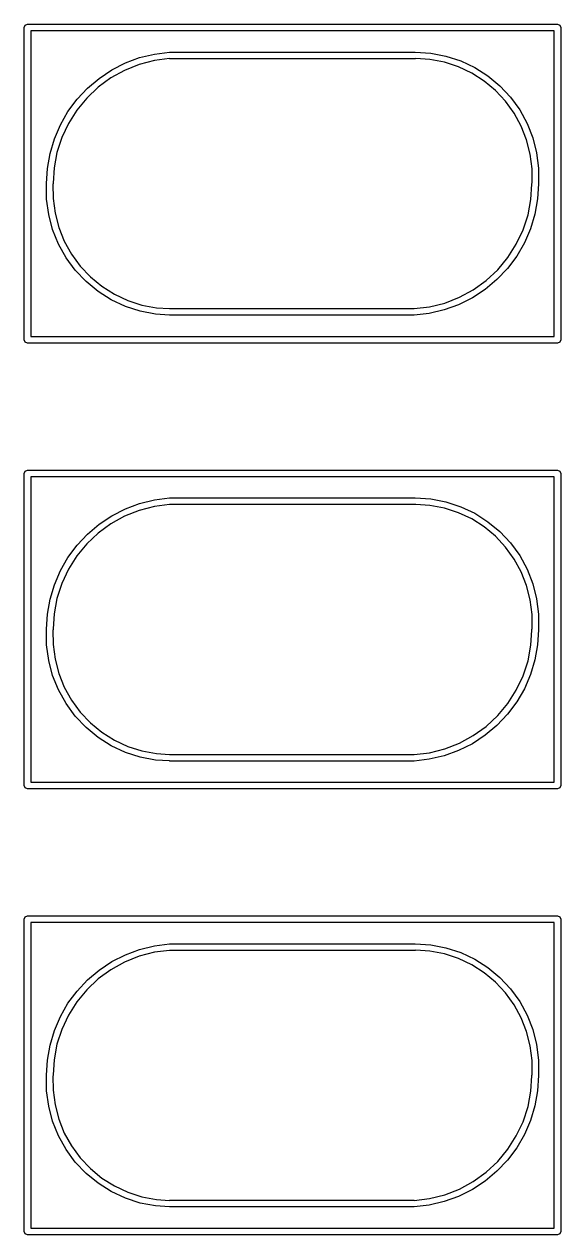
# Model space of a CAD drawing. Extents: x 138 to 171.4, y -122.9 to -69.1.
# Drawn here: x 137.99 to 147.61, y -90.86 to -69.14 of the extents above; entities that cross this region are included whole.
import ezdxf

# ---------------------------------------------------------------- set-up
doc = ezdxf.new("R2010")
doc.units = 0
doc.layers.add('BLACK', color=7, linetype='CONTINUOUS')

msp = doc.modelspace()

# ---------------------------------------------------------------- linework, layer by layer
at = {"layer": 'BLACK', "linetype": 'CONTINUOUS'}
for p, q in [((137.989, -69.1995), (138.007, -69.1571)), ((137.989, -74.8005), (137.989, -69.1995)), ((138.007, -69.1571), (138.049, -69.1395)), ((138.049, -69.1395), (147.55, -69.1395)), ((138.109, -69.2595), (138.109, -74.7405)), ((147.49, -69.2595), (138.109, -69.2595)), ((147.49, -74.7405), (147.49, -69.2595)), ((147.55, -69.1395), (147.593, -69.1571)), ((147.593, -69.1571), (147.611, -69.1995)), ((147.611, -69.1995), (147.611, -74.8005)), ((140.059, -69.7394), (140.325, -69.6742)), ((140.325, -69.6742), (140.596, -69.6401)), ((140.596, -69.6401), (140.596, -69.6401)), ((140.596, -69.6401), (140.598, -69.6408)), ((140.598, -69.6408), (140.6, -69.64)), ((140.6, -69.64), (145, -69.64)), ((145, -69.64), (145.278, -69.6576)), ((145.278, -69.6576), (145.552, -69.71)), ((145.552, -69.71), (145.818, -69.7964)), ((139.559, -69.9591), (139.803, -69.8348)), ((140.052, -69.863), (139.79, -69.9676)), ((139.803, -69.8348), (140.059, -69.7394)), ((140.324, -69.7919), (140.052, -69.863)), ((140.593, -69.7569), (140.324, -69.7919)), ((140.6, -69.76), (140.593, -69.7569)), ((145, -69.76), (140.6, -69.76)), ((145.009, -69.7564), (145, -69.76)), ((145.264, -69.7725), (145.009, -69.7564)), ((145.523, -69.8222), (145.264, -69.7725)), ((145.775, -69.9041), (145.523, -69.8222)), ((146.014, -70.0169), (145.775, -69.9041)), ((145.818, -69.7964), (146.07, -69.9154)), ((146.07, -69.9154), (146.305, -70.0653)), ((139.123, -70.2875), (139.332, -70.1107)), ((139.544, -70.1041), (139.316, -70.2702)), ((139.332, -70.1107), (139.559, -69.9591)), ((139.79, -69.9676), (139.544, -70.1041)), ((146.237, -70.1589), (146.014, -70.0169)), ((146.305, -70.0653), (146.52, -70.2435)), ((138.937, -70.4872), (139.123, -70.2875)), ((139.316, -70.2702), (139.111, -70.4636)), ((146.44, -70.3278), (146.237, -70.1589)), ((146.621, -70.5209), (146.44, -70.3278)), ((146.52, -70.2435), (146.71, -70.4472)), ((138.774, -70.7071), (138.937, -70.4872)), ((139.111, -70.4636), (138.932, -70.681)), ((146.776, -70.7351), (146.621, -70.5209)), ((146.71, -70.4472), (146.874, -70.6733)), ((138.638, -70.9443), (138.774, -70.7071)), ((138.932, -70.681), (138.782, -70.9191)), ((146.902, -70.9671), (146.776, -70.7351)), ((146.874, -70.6733), (147.007, -70.9181)), ((138.53, -71.1957), (138.638, -70.9443)), ((138.782, -70.9191), (138.662, -71.1741)), ((146.999, -71.2132), (146.902, -70.9671)), ((147.007, -70.9181), (147.109, -71.1778)), ((138.453, -71.4577), (138.53, -71.1957)), ((138.662, -71.1741), (138.575, -71.4421)), ((147.064, -71.4695), (146.999, -71.2132)), ((147.109, -71.1778), (147.178, -71.4482)), ((138.405, -71.727), (138.453, -71.4577)), ((138.575, -71.4421), (138.523, -71.7189)), ((147.178, -71.4482), (147.212, -71.7251)), ((147.096, -71.7319), (147.064, -71.4695)), ((138.39, -71.9964), (138.405, -71.727)), ((138.523, -71.7189), (138.506, -71.9907)), ((147.095, -71.9875), (147.096, -71.7319)), ((147.212, -71.7251), (147.21, -71.9998)), ((138.389, -72), (138.39, -71.9984)), ((138.39, -72.0002), (138.389, -72)), ((138.39, -71.9967), (138.39, -71.9964)), ((138.39, -71.9984), (138.39, -71.9967)), ((138.39, -71.9967), (138.39, -71.9967)), ((138.391, -72.2766), (138.39, -72.0002)), ((138.509, -72.0033), (138.505, -72.0119)), ((138.505, -72.0119), (138.507, -72.2685)), ((138.506, -71.9907), (138.51, -72)), ((138.51, -72), (138.509, -72.0017)), ((138.509, -72.0017), (138.509, -72.0033)), ((147.077, -72.2831), (147.094, -72.0093)), ((147.09, -72), (147.091, -71.998)), ((147.094, -72.0093), (147.09, -72)), ((147.091, -71.996), (147.095, -71.9875)), ((147.091, -71.998), (147.091, -71.996)), ((147.21, -72.0043), (147.194, -72.2748)), ((147.21, -71.9998), (147.21, -72)), ((147.21, -72), (147.21, -72.0014)), ((147.21, -72.0014), (147.21, -72.004)), ((147.21, -72.004), (147.21, -72.004)), ((147.21, -72.004), (147.21, -72.0043)), ((138.428, -72.554), (138.391, -72.2766)), ((138.507, -72.2685), (138.542, -72.5317)), ((147.024, -72.5616), (147.077, -72.2831)), ((147.194, -72.2748), (147.147, -72.5459)), ((138.542, -72.5317), (138.609, -72.7884)), ((147.147, -72.5459), (147.068, -72.8096)), ((138.499, -72.8248), (138.428, -72.554)), ((146.936, -72.8313), (147.024, -72.5616)), ((138.604, -73.0845), (138.499, -72.8248)), ((138.609, -72.7884), (138.708, -73.0347)), ((146.814, -73.0876), (146.936, -72.8313)), ((147.068, -72.8096), (146.958, -73.0624)), ((138.74, -73.3291), (138.604, -73.0845)), ((138.708, -73.0347), (138.837, -73.2667)), ((146.662, -73.3267), (146.814, -73.0876)), ((146.958, -73.0624), (146.82, -73.3007)), ((138.905, -73.5549), (138.74, -73.3291)), ((138.837, -73.2667), (138.994, -73.4808)), ((146.48, -73.5447), (146.662, -73.3267)), ((146.82, -73.3007), (146.656, -73.5213)), ((139.098, -73.7583), (138.905, -73.5549)), ((138.994, -73.4808), (139.177, -73.6736)), ((146.273, -73.738), (146.48, -73.5447)), ((146.656, -73.5213), (146.467, -73.7213)), ((139.314, -73.9361), (139.098, -73.7583)), ((139.177, -73.6736), (139.382, -73.8422)), ((139.382, -73.8422), (139.606, -73.9839)), ((146.042, -73.9037), (146.273, -73.738)), ((146.467, -73.7213), (146.256, -73.898)), ((139.551, -74.0855), (139.314, -73.9361)), ((139.606, -73.9839), (139.847, -74.0964)), ((145.529, -74.1421), (145.793, -74.0391)), ((146.025, -74.0489), (145.779, -74.172)), ((145.793, -74.0391), (146.042, -73.9037)), ((146.256, -73.898), (146.025, -74.0489)), ((139.804, -74.2042), (139.551, -74.0855)), ((140.07, -74.2903), (139.804, -74.2042)), ((139.847, -74.0964), (140.099, -74.1781)), ((140.099, -74.1781), (140.36, -74.2276)), ((140.36, -74.2276), (140.594, -74.2423)), ((140.594, -74.2423), (140.6, -74.24)), ((140.6, -74.24), (144.975, -74.24)), ((144.975, -74.24), (144.983, -74.2432)), ((144.983, -74.2432), (145.254, -74.2109)), ((145.52, -74.2657), (145.252, -74.3286)), ((145.254, -74.2109), (145.529, -74.1421)), ((145.779, -74.172), (145.52, -74.2657)), ((140.345, -74.3425), (140.07, -74.2903)), ((140.596, -74.3582), (140.345, -74.3425)), ((140.6, -74.36), (140.596, -74.3582)), ((144.975, -74.36), (140.6, -74.36)), ((144.977, -74.3593), (144.975, -74.36)), ((144.979, -74.3599), (144.977, -74.3593)), ((145.252, -74.3286), (144.979, -74.3599)), ((144.979, -74.3599), (144.979, -74.3599)), ((138.007, -74.8429), (137.989, -74.8005)), ((138.049, -74.8605), (138.007, -74.8429)), ((147.55, -74.8605), (138.049, -74.8605)), ((138.109, -74.7405), (147.49, -74.7405)), ((147.593, -74.8429), (147.55, -74.8605)), ((147.611, -74.8005), (147.593, -74.8429)), ((137.989, -77.1995), (138.007, -77.1571)), ((137.989, -82.8005), (137.989, -77.1995)), ((138.007, -77.1571), (138.049, -77.1395)), ((138.049, -77.1395), (147.55, -77.1395)), ((138.109, -77.2595), (138.109, -82.7405)), ((147.49, -77.2595), (138.109, -77.2595)), ((147.49, -82.7405), (147.49, -77.2595)), ((147.55, -77.1395), (147.593, -77.1571)), ((147.593, -77.1571), (147.611, -77.1995)), ((147.611, -77.1995), (147.611, -82.8005)), ((139.803, -77.8348), (140.059, -77.7394)), ((140.059, -77.7394), (140.325, -77.6742)), ((140.593, -77.7569), (140.324, -77.7919)), ((140.325, -77.6742), (140.596, -77.6401)), ((140.6, -77.76), (140.593, -77.7569)), ((140.596, -77.6401), (140.596, -77.6401)), ((140.596, -77.6401), (140.598, -77.6408)), ((140.598, -77.6408), (140.6, -77.64)), ((140.6, -77.64), (145, -77.64)), ((145, -77.76), (140.6, -77.76)), ((145, -77.64), (145.278, -77.6576)), ((145.009, -77.7564), (145, -77.76)), ((145.264, -77.7725), (145.009, -77.7564)), ((145.278, -77.6576), (145.552, -77.71)), ((145.552, -77.71), (145.818, -77.7964)), ((139.332, -78.1107), (139.559, -77.9591)), ((139.79, -77.9676), (139.544, -78.1041)), ((139.559, -77.9591), (139.803, -77.8348)), ((140.052, -77.863), (139.79, -77.9676)), ((140.324, -77.7919), (140.052, -77.863)), ((145.523, -77.8222), (145.264, -77.7725)), ((145.775, -77.9041), (145.523, -77.8222)), ((146.014, -78.0169), (145.775, -77.9041)), ((145.818, -77.7964), (146.07, -77.9154)), ((146.07, -77.9154), (146.305, -78.0653)), ((139.123, -78.2875), (139.332, -78.1107)), ((139.544, -78.1041), (139.316, -78.2702)), ((146.237, -78.1589), (146.014, -78.0169)), ((146.44, -78.3278), (146.237, -78.1589)), ((146.305, -78.0653), (146.52, -78.2435)), ((138.937, -78.4872), (139.123, -78.2875)), ((139.316, -78.2702), (139.111, -78.4636)), ((146.621, -78.5209), (146.44, -78.3278)), ((146.52, -78.2435), (146.71, -78.4472)), ((138.774, -78.7071), (138.937, -78.4872)), ((139.111, -78.4636), (138.932, -78.681)), ((146.776, -78.7351), (146.621, -78.5209)), ((146.71, -78.4472), (146.874, -78.6733)), ((138.638, -78.9443), (138.774, -78.7071)), ((138.932, -78.681), (138.782, -78.9191)), ((146.902, -78.9671), (146.776, -78.7351)), ((146.874, -78.6733), (147.007, -78.9181)), ((138.53, -79.1957), (138.638, -78.9443)), ((138.782, -78.9191), (138.662, -79.1741)), ((146.999, -79.2132), (146.902, -78.9671)), ((147.007, -78.9181), (147.109, -79.1778)), ((138.453, -79.4577), (138.53, -79.1957)), ((138.662, -79.1741), (138.575, -79.4421)), ((147.064, -79.4695), (146.999, -79.2132)), ((147.109, -79.1778), (147.178, -79.4482)), ((138.405, -79.727), (138.453, -79.4577)), ((138.575, -79.4421), (138.523, -79.7189)), ((147.096, -79.7319), (147.064, -79.4695)), ((147.178, -79.4482), (147.212, -79.7251)), ((138.39, -79.9964), (138.405, -79.727)), ((138.523, -79.7189), (138.506, -79.9907)), ((147.095, -79.9875), (147.096, -79.7319)), ((147.212, -79.7251), (147.21, -79.9998)), ((138.389, -80), (138.39, -79.9984)), ((138.39, -80.0002), (138.389, -80)), ((138.39, -79.9967), (138.39, -79.9964)), ((138.39, -79.9984), (138.39, -79.9967)), ((138.39, -79.9967), (138.39, -79.9967)), ((138.391, -80.2766), (138.39, -80.0002)), ((138.509, -80.0033), (138.505, -80.0119)), ((138.505, -80.0119), (138.507, -80.2685)), ((138.506, -79.9907), (138.51, -80)), ((138.51, -80), (138.509, -80.0017)), ((138.509, -80.0017), (138.509, -80.0033)), ((147.077, -80.2831), (147.094, -80.0093)), ((147.09, -80), (147.091, -79.998)), ((147.094, -80.0093), (147.09, -80)), ((147.091, -79.996), (147.095, -79.9875)), ((147.091, -79.998), (147.091, -79.996)), ((147.21, -80.0043), (147.194, -80.2748)), ((147.21, -79.9998), (147.21, -80)), ((147.21, -80), (147.21, -80.0014)), ((147.21, -80.0014), (147.21, -80.004)), ((147.21, -80.004), (147.21, -80.004)), ((147.21, -80.004), (147.21, -80.0043)), ((138.428, -80.554), (138.391, -80.2766)), ((138.507, -80.2685), (138.542, -80.5317)), ((147.024, -80.5616), (147.077, -80.2831)), ((147.194, -80.2748), (147.147, -80.5459)), ((138.499, -80.8248), (138.428, -80.554)), ((138.542, -80.5317), (138.609, -80.7884)), ((146.936, -80.8313), (147.024, -80.5616)), ((147.147, -80.5459), (147.068, -80.8096)), ((138.609, -80.7884), (138.708, -81.0347)), ((138.604, -81.0845), (138.499, -80.8248)), ((146.814, -81.0876), (146.936, -80.8313)), ((147.068, -80.8096), (146.958, -81.0624)), ((138.74, -81.3291), (138.604, -81.0845)), ((138.708, -81.0347), (138.837, -81.2667)), ((146.662, -81.3267), (146.814, -81.0876)), ((146.958, -81.0624), (146.82, -81.3007)), ((138.905, -81.5549), (138.74, -81.3291)), ((138.837, -81.2667), (138.994, -81.4808)), ((146.48, -81.5447), (146.662, -81.3267)), ((146.82, -81.3007), (146.656, -81.5213)), ((139.098, -81.7583), (138.905, -81.5549)), ((138.994, -81.4808), (139.177, -81.6736)), ((146.273, -81.738), (146.48, -81.5447)), ((146.656, -81.5213), (146.467, -81.7213)), ((139.314, -81.9361), (139.098, -81.7583)), ((139.177, -81.6736), (139.382, -81.8422)), ((139.382, -81.8422), (139.606, -81.9839)), ((146.042, -81.9037), (146.273, -81.738)), ((146.467, -81.7213), (146.256, -81.898)), ((139.551, -82.0855), (139.314, -81.9361)), ((139.804, -82.2042), (139.551, -82.0855)), ((139.606, -81.9839), (139.847, -82.0964)), ((139.847, -82.0964), (140.099, -82.1781)), ((145.529, -82.1421), (145.793, -82.0391)), ((146.025, -82.0489), (145.779, -82.172)), ((145.793, -82.0391), (146.042, -81.9037)), ((146.256, -81.898), (146.025, -82.0489)), ((140.07, -82.2903), (139.804, -82.2042)), ((140.345, -82.3425), (140.07, -82.2903)), ((140.099, -82.1781), (140.36, -82.2276)), ((140.36, -82.2276), (140.594, -82.2423)), ((140.594, -82.2423), (140.6, -82.24)), ((140.6, -82.24), (144.975, -82.24)), ((144.975, -82.24), (144.983, -82.2432)), ((144.983, -82.2432), (145.254, -82.2109)), ((145.52, -82.2657), (145.252, -82.3286)), ((145.254, -82.2109), (145.529, -82.1421)), ((145.779, -82.172), (145.52, -82.2657)), ((140.596, -82.3582), (140.345, -82.3425)), ((140.6, -82.36), (140.596, -82.3582)), ((144.975, -82.36), (140.6, -82.36)), ((144.977, -82.3593), (144.975, -82.36)), ((144.979, -82.3599), (144.977, -82.3593)), ((145.252, -82.3286), (144.979, -82.3599)), ((144.979, -82.3599), (144.979, -82.3599)), ((138.109, -82.7405), (147.49, -82.7405)), ((138.007, -82.8429), (137.989, -82.8005)), ((138.049, -82.8605), (138.007, -82.8429)), ((147.55, -82.8605), (138.049, -82.8605)), ((147.593, -82.8429), (147.55, -82.8605)), ((147.611, -82.8005), (147.593, -82.8429)), ((138.007, -85.1571), (138.049, -85.1395)), ((138.049, -85.1395), (147.55, -85.1395)), ((147.55, -85.1395), (147.593, -85.1571)), ((137.989, -85.1995), (138.007, -85.1571)), ((137.989, -90.8005), (137.989, -85.1995)), ((138.109, -85.2595), (138.109, -90.7405)), ((147.49, -85.2595), (138.109, -85.2595)), ((147.49, -90.7405), (147.49, -85.2595)), ((147.593, -85.1571), (147.611, -85.1995)), ((147.611, -85.1995), (147.611, -90.8005)), ((139.803, -85.8348), (140.059, -85.7394)), ((140.324, -85.7919), (140.052, -85.863)), ((140.059, -85.7394), (140.325, -85.6742)), ((140.593, -85.7569), (140.324, -85.7919)), ((140.325, -85.6742), (140.596, -85.6401)), ((140.6, -85.76), (140.593, -85.7569)), ((140.596, -85.6401), (140.596, -85.6401)), ((140.596, -85.6401), (140.598, -85.6408)), ((140.598, -85.6408), (140.6, -85.64)), ((140.6, -85.64), (145, -85.64)), ((145, -85.76), (140.6, -85.76)), ((145, -85.64), (145.278, -85.6576)), ((145.009, -85.7564), (145, -85.76)), ((145.264, -85.7725), (145.009, -85.7564)), ((145.523, -85.8222), (145.264, -85.7725)), ((145.278, -85.6576), (145.552, -85.71)), ((145.552, -85.71), (145.818, -85.7964)), ((145.818, -85.7964), (146.07, -85.9154)), ((139.332, -86.1107), (139.559, -85.9591)), ((139.79, -85.9676), (139.544, -86.1041)), ((139.559, -85.9591), (139.803, -85.8348)), ((140.052, -85.863), (139.79, -85.9676)), ((145.775, -85.9041), (145.523, -85.8222)), ((146.014, -86.0169), (145.775, -85.9041)), ((146.07, -85.9154), (146.305, -86.0653)), ((139.123, -86.2875), (139.332, -86.1107)), ((139.544, -86.1041), (139.316, -86.2702)), ((146.237, -86.1589), (146.014, -86.0169)), ((146.44, -86.3278), (146.237, -86.1589)), ((146.305, -86.0653), (146.52, -86.2435)), ((138.937, -86.4872), (139.123, -86.2875)), ((139.316, -86.2702), (139.111, -86.4636)), ((146.621, -86.5209), (146.44, -86.3278)), ((146.52, -86.2435), (146.71, -86.4472)), ((146.71, -86.4472), (146.874, -86.6733)), ((138.774, -86.7071), (138.937, -86.4872)), ((139.111, -86.4636), (138.932, -86.681)), ((146.776, -86.7351), (146.621, -86.5209)), ((138.638, -86.9443), (138.774, -86.7071)), ((138.932, -86.681), (138.782, -86.9191)), ((146.902, -86.9671), (146.776, -86.7351)), ((146.874, -86.6733), (147.007, -86.9181)), ((138.53, -87.1957), (138.638, -86.9443)), ((138.782, -86.9191), (138.662, -87.1741)), ((146.999, -87.2132), (146.902, -86.9671)), ((147.007, -86.9181), (147.109, -87.1778)), ((138.453, -87.4577), (138.53, -87.1957)), ((138.662, -87.1741), (138.575, -87.4421)), ((147.064, -87.4695), (146.999, -87.2132)), ((147.109, -87.1778), (147.178, -87.4482)), ((138.405, -87.727), (138.453, -87.4577)), ((138.575, -87.4421), (138.523, -87.7188)), ((147.096, -87.7319), (147.064, -87.4695)), ((147.178, -87.4482), (147.212, -87.7251)), ((138.39, -87.9964), (138.405, -87.727)), ((138.523, -87.7188), (138.506, -87.9907)), ((147.095, -87.9875), (147.096, -87.7319)), ((147.212, -87.7251), (147.21, -87.9998)), ((138.389, -88), (138.39, -87.9984)), ((138.39, -88.0002), (138.389, -88)), ((138.39, -87.9967), (138.39, -87.9964)), ((138.39, -87.9984), (138.39, -87.9967)), ((138.39, -87.9967), (138.39, -87.9967)), ((138.391, -88.2766), (138.39, -88.0002)), ((138.509, -88.0033), (138.505, -88.0119)), ((138.505, -88.0119), (138.507, -88.2685)), ((138.506, -87.9907), (138.51, -88)), ((138.51, -88), (138.509, -88.0017)), ((138.509, -88.0017), (138.509, -88.0033)), ((147.077, -88.2831), (147.094, -88.0093)), ((147.09, -88), (147.091, -87.998)), ((147.094, -88.0093), (147.09, -88)), ((147.091, -87.996), (147.095, -87.9875)), ((147.091, -87.998), (147.091, -87.996)), ((147.21, -88.0043), (147.194, -88.2748)), ((147.21, -87.9998), (147.21, -88)), ((147.21, -88), (147.21, -88.0014)), ((147.21, -88.0014), (147.21, -88.004)), ((147.21, -88.004), (147.21, -88.004)), ((147.21, -88.004), (147.21, -88.0043)), ((138.428, -88.554), (138.391, -88.2766)), ((138.507, -88.2685), (138.542, -88.5317)), ((147.024, -88.5616), (147.077, -88.2831)), ((147.194, -88.2748), (147.147, -88.5459)), ((138.499, -88.8248), (138.428, -88.554)), ((138.542, -88.5317), (138.609, -88.7884)), ((146.936, -88.8313), (147.024, -88.5616)), ((147.147, -88.5459), (147.068, -88.8096)), ((138.604, -89.0845), (138.499, -88.8248)), ((138.609, -88.7884), (138.708, -89.0347)), ((146.814, -89.0876), (146.936, -88.8313)), ((147.068, -88.8096), (146.958, -89.0624)), ((138.708, -89.0347), (138.837, -89.2667)), ((138.74, -89.3291), (138.604, -89.0845)), ((138.837, -89.2667), (138.994, -89.4808)), ((146.662, -89.3267), (146.814, -89.0876)), ((146.958, -89.0624), (146.82, -89.3007)), ((138.905, -89.5549), (138.74, -89.3291)), ((138.994, -89.4808), (139.177, -89.6736)), ((146.48, -89.5447), (146.662, -89.3267)), ((146.82, -89.3007), (146.656, -89.5213)), ((139.098, -89.7583), (138.905, -89.5549)), ((139.177, -89.6736), (139.382, -89.8422)), ((146.273, -89.738), (146.48, -89.5447)), ((146.656, -89.5213), (146.467, -89.7213)), ((139.314, -89.9361), (139.098, -89.7583)), ((139.382, -89.8422), (139.606, -89.9839)), ((145.793, -90.0391), (146.042, -89.9037)), ((146.256, -89.898), (146.025, -90.0489)), ((146.042, -89.9037), (146.273, -89.738)), ((146.467, -89.7213), (146.256, -89.898)), ((139.551, -90.0855), (139.314, -89.9361)), ((139.804, -90.2042), (139.551, -90.0855)), ((139.606, -89.9839), (139.847, -90.0964)), ((139.847, -90.0964), (140.099, -90.1781)), ((145.254, -90.2109), (145.529, -90.1421)), ((145.529, -90.1421), (145.793, -90.0391)), ((146.025, -90.0489), (145.779, -90.172)), ((140.07, -90.2903), (139.804, -90.2042)), ((140.345, -90.3425), (140.07, -90.2903)), ((140.099, -90.1781), (140.36, -90.2276)), ((140.596, -90.3582), (140.345, -90.3425)), ((140.36, -90.2276), (140.594, -90.2423)), ((140.594, -90.2423), (140.6, -90.24)), ((140.6, -90.36), (140.596, -90.3582)), ((140.6, -90.24), (144.975, -90.24)), ((144.975, -90.24), (144.983, -90.2432)), ((144.977, -90.3593), (144.975, -90.36)), ((144.979, -90.3599), (144.977, -90.3593)), ((145.252, -90.3286), (144.979, -90.3599)), ((144.983, -90.2432), (145.254, -90.2109)), ((145.52, -90.2657), (145.252, -90.3286)), ((145.779, -90.172), (145.52, -90.2657)), ((144.975, -90.36), (140.6, -90.36)), ((144.979, -90.3599), (144.979, -90.3599)), ((138.109, -90.7405), (147.49, -90.7405)), ((138.007, -90.8429), (137.989, -90.8005)), ((138.049, -90.8605), (138.007, -90.8429)), ((147.55, -90.8605), (138.049, -90.8605)), ((147.593, -90.8429), (147.55, -90.8605)), ((147.611, -90.8005), (147.593, -90.8429))]:
    msp.add_line(p, q, dxfattribs=at)

doc.saveas('drawing.dxf')
